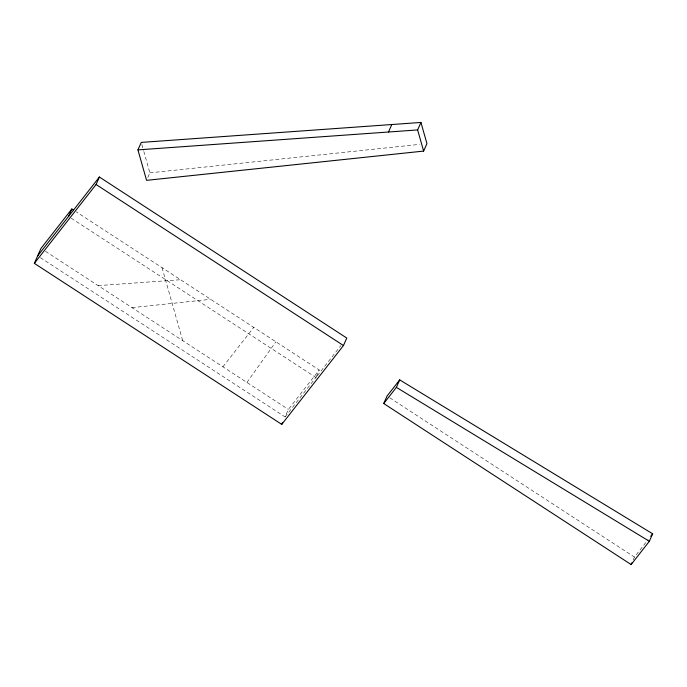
<?xml version="1.0" encoding="UTF-8"?>
<svg xmlns="http://www.w3.org/2000/svg" width="687" height="687" viewBox="0 0 687 687"><rect width="100%" height="100%" fill="white"/><g stroke="black" fill="none" stroke-linecap="round" stroke-linejoin="round"><path stroke-width="0.52" stroke-dasharray="3.44 2.58" d="M147.817 177.529L149.886 172.858L143.849 151.544M40.361 257.634L285.062 416.906L288.377 409.426L319.232 370.001L76.309 211.879M316.338 376.545L319.232 370.001M633.199 559.879L634.444 557.071L648.099 539.621M246.934 382.453L275.891 341.791M222.914 366.824L253.778 327.398M285.062 416.906L316.578 376.639M317.231 375.806L340.872 345.604M149.886 172.858L419.482 144.39M131.998 307.647L210.669 299.334M98.147 285.612L180.552 279.729M389.744 397.799L634.444 557.071M71.225 218.208L315.917 377.481M45.445 251.305L288.377 409.426M141.831 144.442L143.557 150.53M162.038 267.681L182.716 340.658"/><path stroke-width="1.03" d="M37.665 255.882L99.392 177.023L346.78 338.056L343.466 345.535L281.747 424.386L34.35 263.361L40.98 248.402L71.843 208.977L73.629 210.136M68.528 216.457L71.843 208.977M34.35 263.361L96.077 184.502L99.392 177.023M137.941 149.886L141.256 142.407L420.942 122.449L426.936 143.609L423.621 151.088L146.571 180.338L137.941 149.886L417.627 129.929L420.942 122.449M388.498 132.007L391.805 124.527M281.747 424.386L282.572 422.514M383.732 403.527L387.047 396.047L399.697 379.877L652.65 533.808L649.335 541.287L631.13 564.551L383.732 403.527L396.382 387.356L399.697 379.877M631.13 564.551L631.954 562.679M650.701 536.298L652.65 533.808M396.382 387.356L649.335 541.287M96.077 184.502L343.466 345.535M417.627 129.929L423.621 151.088"/></g></svg>
